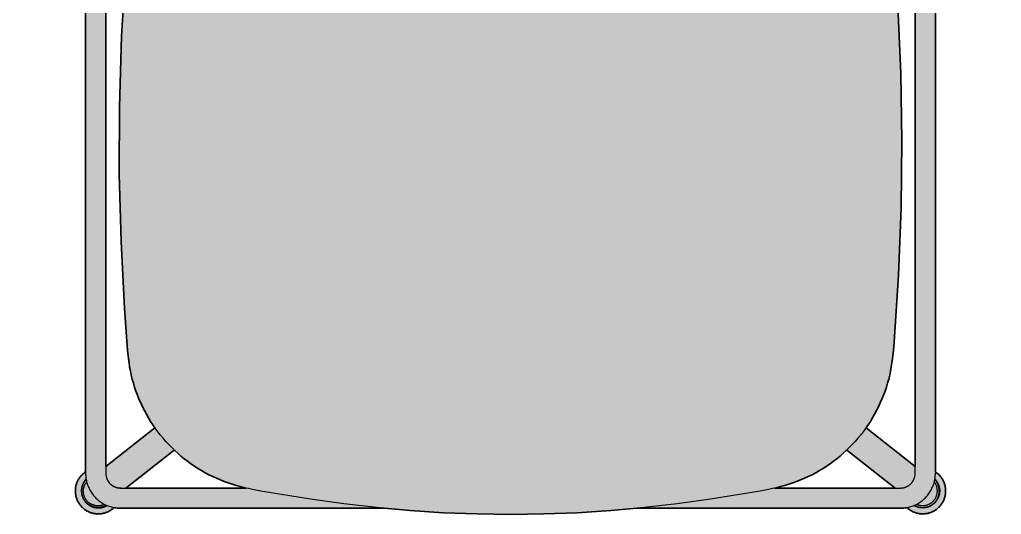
# Model space of a CAD drawing. Header units: millimetres. Extents: x 0 to 1859, y -919 to 982.
# Drawn here: x 140 to 674, y -919 to -650 of the extents above; entities that cross this region are included whole.
import ezdxf

# ---------------------------------------------------------------- set-up
doc = ezdxf.new("R2010")
doc.units = ezdxf.units.MM
doc.layers.add('Blocks', color=7, linetype='Continuous')
doc.layers.add('Blocks$Fill', color=7, linetype='Continuous', true_color=0xffffff)
doc.layers.add('Blocks$Inner', color=7, linetype='Continuous', lineweight=25, true_color=0x007f00)
doc.layers.add('Blocks$Outline', color=7, linetype='Continuous', lineweight=35, true_color=0xff3f3f)

# ---------------------------------------------------------------- blocks, each defined once
blk = doc.blocks.new('Soft Edge 90 Barstool Low Top')
at = {"layer": 'Blocks$Fill'}
h = blk.add_hatch(color=256, dxfattribs=at)
h.paths.add_polyline_path([(-60.84, -596.5), (-61.54, -597), (-61.87, -597.26), (-62.19, -597.54), (-62.51, -597.82), (-62.82, -598.12), (-63.11, -598.43), (-63.4, -598.74), (-63.67, -599.07), (-63.93, -599.41), (-64.18, -599.75), (-64.42, -600.11), (-64.65, -600.47), (-64.86, -600.83), (-65.06, -601.21), (-65.25, -601.59), (-65.43, -601.98), (-65.59, -602.38), (-65.74, -602.78), (-65.87, -603.18), (-66, -603.59), (-66.1, -604), (-66.2, -604.42), (-66.27, -604.84), (-66.34, -605.26), (-66.39, -605.68), (-66.42, -606.11), (-66.44, -606.53), (-66.45, -606.96), (-66.44, -607.39), (-66.42, -607.81), (-66.38, -608.24), (-66.33, -608.66), (-66.26, -609.08), (-66.18, -609.5), (-66.09, -609.92), (-65.98, -610.33), (-65.86, -610.74), (-65.72, -611.14), (-65.57, -611.54), (-65.41, -611.93), (-65.23, -612.32), (-65.04, -612.7), (-64.83, -613.08), (-64.61, -613.46), (-64.38, -613.83), (-64.13, -614.19), (-63.87, -614.54), (-63.6, -614.88), (-63.32, -615.21), (-63.02, -615.53), (-62.72, -615.84), (-62.4, -616.14), (-62.07, -616.43), (-61.74, -616.71), (-61.39, -616.97), (-61.04, -617.23), (-60.68, -617.47), (-60.3, -617.7), (-59.93, -617.91), (-59.54, -618.11), (-59.15, -618.3), (-58.75, -618.47), (-58.34, -618.64), (-57.93, -618.78), (-57.51, -618.91), (-57.1, -619.03), (-56.67, -619.13), (-56.24, -619.22), (-55.82, -619.29), (-55.38, -619.35), (-54.95, -619.39), (-54.51, -619.42), (-54.08, -619.43), (-53.64, -619.43), (-53.21, -619.41), (-52.77, -619.38), (-52.34, -619.33), (-51.91, -619.26), (-51.48, -619.18), (-51.06, -619.09), (-50.63, -618.98), (-50.22, -618.86), (-49.8, -618.72), (-49.39, -618.57), (-48.99, -618.4), (-48.59, -618.23), (-48.2, -618.03), (-47.82, -617.82), (-47.44, -617.6), (-47.08, -617.37), (-46.72, -617.12), (-46.37, -616.87), (-46.02, -616.6), (-45.69, -616.31), (-45.37, -616.02), (-44.36, -616.19), (-43.71, -616.27), (-43.06, -616.32), (-42.41, -616.35), (-41.76, -616.37), (-41.76, -616.36), (101.7, -616.36), (134.08, -618.77), (152.27, -619.47), (170.47, -619.7), (188.67, -619.47), (206.85, -618.77), (225.03, -617.62), (239.24, -616.36), (382.7, -616.36), (382.7, -616.37), (384, -616.32), (384.65, -616.27), (385.29, -616.19), (385.94, -616.09), (386.3, -616.02), (386.96, -616.6), (387.3, -616.87), (387.65, -617.12), (388.01, -617.37), (388.38, -617.6), (388.76, -617.82), (389.14, -618.03), (389.53, -618.23), (389.93, -618.4), (390.33, -618.57), (390.74, -618.72), (391.15, -618.86), (391.57, -618.98), (391.99, -619.09), (392.42, -619.18), (392.85, -619.26), (393.28, -619.33), (393.71, -619.38), (394.15, -619.41), (394.58, -619.43), (395.02, -619.43), (395.45, -619.42), (395.89, -619.39), (396.32, -619.35), (396.75, -619.29), (397.18, -619.22), (397.61, -619.13), (398.03, -619.03), (398.45, -618.91), (398.87, -618.78), (399.28, -618.64), (399.68, -618.47), (400.08, -618.3), (400.48, -618.11), (400.86, -617.91), (401.24, -617.7), (401.61, -617.47), (401.98, -617.23), (402.33, -616.97), (402.68, -616.71), (403.01, -616.43), (403.34, -616.14), (403.65, -615.84), (403.96, -615.53), (404.25, -615.21), (404.54, -614.88), (404.81, -614.54), (405.07, -614.19), (405.31, -613.83), (405.55, -613.46), (405.77, -613.08), (405.98, -612.7), (406.17, -612.32), (406.34, -611.93), (406.51, -611.54), (406.66, -611.14), (406.8, -610.74), (406.92, -610.33), (407.03, -609.92), (407.12, -609.5), (407.2, -609.08), (407.27, -608.66), (407.32, -608.24), (407.36, -607.81), (407.38, -607.39), (407.39, -606.96), (407.38, -606.53), (407.36, -606.11), (407.33, -605.68), (407.28, -605.26), (407.21, -604.84), (407.13, -604.42), (407.04, -604), (406.93, -603.59), (406.81, -603.18), (406.68, -602.78), (406.53, -602.38), (406.37, -601.98), (406.19, -601.59), (406, -601.21), (405.8, -600.84), (405.59, -600.47), (405.36, -600.11), (405.12, -599.75), (404.87, -599.41), (404.61, -599.07), (404.33, -598.74), (404.05, -598.43), (403.75, -598.12), (403.45, -597.82), (403.13, -597.54), (402.81, -597.26), (402.47, -597), (402.13, -596.74), (401.78, -596.5), (401.78, -203.22), (404.87, -203.03), (406.38, -202.87), (407.11, -202.78), (407.81, -202.67), (408.5, -202.55), (409.17, -202.43), (409.82, -202.29), (410.45, -202.14), (411.06, -201.97), (411.65, -201.8), (412.22, -201.62), (412.77, -201.42), (413.3, -201.21), (413.55, -201.1), (413.8, -200.99), (414.05, -200.87), (414.29, -200.75), (414.52, -200.63), (414.75, -200.5), (414.98, -200.37), (415.2, -200.24), (415.41, -200.1), (415.62, -199.96), (415.83, -199.82), (416.02, -199.67), (416.22, -199.52), (416.41, -199.36), (416.59, -199.2), (416.77, -199.03), (416.94, -198.86), (417.11, -198.69), (417.27, -198.5), (417.43, -198.32), (417.58, -198.12), (417.72, -197.92), (417.82, -197.79), (417.87, -197.7), (417.97, -197.55), (418.07, -197.39), (418.16, -197.23), (418.25, -197.06), (418.31, -196.94), (418.37, -196.82), (418.42, -196.7), (418.48, -196.57), (418.53, -196.45), (418.58, -196.32), (418.63, -196.18), (418.68, -196.05), (418.72, -195.91), (418.76, -195.76), (418.8, -195.61), (418.84, -195.46), (418.88, -195.3), (418.91, -195.14), (418.94, -194.98), (418.96, -194.82), (418.98, -194.66), (419, -194.5), (419.01, -194.35), (419.02, -194.2), (419.03, -193.93), (419.03, -193.69), (419.03, -193.49), (418.97, -191.64), (418.9, -190.23), (418.72, -188.06), (418.63, -187.1), (418.24, -183.99), (417.74, -180.9), (417.13, -177.83), (416.42, -174.78), (415.6, -171.76), (414.74, -168.96), (414.5, -167.86), (414.48, -167.79), (413.7, -164.72), (412.82, -161.68), (412.85, -161.82), (412.72, -161.41), (412.63, -161.18), (412.58, -160.97), (412.18, -159.96), (411.75, -158.95), (411.29, -157.96), (410.8, -156.99), (410.28, -156.03), (409.73, -155.09), (408.95, -153.8), (408.12, -152.54), (407.25, -151.31), (406.34, -150.11), (405.78, -149.41), (405.19, -148.7), (404.56, -147.98), (403.9, -147.25), (403.2, -146.51), (402.46, -145.76), (401.84, -145.14), (402.07, -142.33), (402.25, -140.94), (402.48, -139.55), (402.75, -138.17), (403.07, -136.79), (403.43, -135.43), (403.83, -134.08), (425.73, -105.48), (426.59, -105.42), (427.02, -105.36), (427.44, -105.29), (427.87, -105.21), (428.29, -105.11), (428.7, -105), (429.11, -104.87), (429.52, -104.73), (429.92, -104.57), (430.32, -104.4), (430.71, -104.22), (431.1, -104.02), (431.47, -103.81), (431.84, -103.59), (432.2, -103.36), (432.56, -103.11), (432.9, -102.85), (433.24, -102.58), (433.56, -102.3), (433.88, -102), (434.19, -101.7), (434.48, -101.38), (434.77, -101.06), (435.04, -100.72), (435.3, -100.38), (435.55, -100.03), (435.79, -99.67), (436.01, -99.3), (436.22, -98.92), (436.42, -98.54), (436.6, -98.15), (436.77, -97.75), (436.93, -97.35), (437.08, -96.94), (437.2, -96.53), (437.32, -96.12), (437.42, -95.7), (437.51, -95.27), (437.58, -94.85), (437.63, -94.42), (437.68, -93.99), (437.7, -93.56), (437.72, -93.13), (437.71, -92.7), (437.69, -92.27), (437.66, -91.84), (437.61, -91.41), (437.55, -90.98), (437.48, -90.55), (437.38, -90.13), (437.28, -89.71), (437.16, -89.3), (437.02, -88.89), (436.88, -88.49), (436.71, -88.09), (436.54, -87.69), (436.35, -87.3), (436.14, -86.92), (435.93, -86.55), (435.7, -86.18), (435.46, -85.83), (435.2, -85.48), (434.94, -85.14), (434.66, -84.81), (434.37, -84.48), (434.07, -84.17), (433.76, -83.87), (433.45, -83.58), (433.12, -83.31), (432.78, -83.04), (432.43, -82.78), (432.07, -82.54), (431.71, -82.31), (431.33, -82.09), (430.95, -81.89), (430.57, -81.7), (430.18, -81.52), (429.78, -81.35), (429.38, -81.2), (428.97, -81.07), (428.56, -80.95), (428.14, -80.84), (427.72, -80.75), (427.3, -80.67), (426.87, -80.6), (426.44, -80.55), (426.02, -80.52), (425.59, -80.5), (425.16, -80.49), (424.73, -80.5), (424.3, -80.53), (423.87, -80.57), (423.44, -80.62), (423.02, -80.69), (422.6, -80.77), (422.18, -80.87), (421.76, -80.98), (421.35, -81.11), (420.94, -81.25), (420.54, -81.4), (420.15, -81.57), (419.76, -81.75), (419.37, -81.94), (419, -82.15), (418.63, -82.37), (418.27, -82.6), (417.91, -82.85), (417.57, -83.11), (417.23, -83.37), (416.91, -83.65), (416.59, -83.95), (416.28, -84.25), (415.99, -84.56), (415.7, -84.88), (415.43, -85.21), (415.17, -85.56), (414.92, -85.91), (414.68, -86.26), (414.46, -86.63), (414.24, -87), (414.04, -87.38), (413.86, -87.77), (413.69, -88.17), (413.53, -88.57), (413.38, -88.97), (413.25, -89.38), (413.13, -89.79), (413.03, -90.21), (412.94, -90.63), (412.87, -91.05), (412.81, -91.48), (412.76, -91.91), (412.73, -92.34), (412.72, -92.77), (412.72, -93.2), (412.73, -93.63), (412.76, -94.06), (412.81, -94.48), (412.86, -94.91), (412.94, -95.33), (413.02, -95.75), (384.75, -132.68), (381.27, -130.78), (378.56, -129.41), (375.78, -128.09), (372.92, -126.81), (369.99, -125.58), (366.99, -124.4), (363.93, -123.26), (360.82, -122.18), (357.66, -121.15), (354.45, -120.17), (341.38, -116.61), (334.75, -114.98), (322.11, -112.37), (308.04, -109.87), (284.48, -106.3), (265.57, -103.96), (246.61, -102.05), (227.61, -100.58), (208.58, -99.52), (180, -98.73), (151.42, -98.88), (122.85, -100), (94.34, -102.05), (75.38, -103.95), (56.46, -106.3), (37.61, -109.1), (18.84, -112.37), (6.19, -114.98), (2.86, -115.77), (-10.27, -119.24), (-16.72, -121.15), (-19.89, -122.18), (-23, -123.26), (-26.05, -124.4), (-29.05, -125.58), (-31.98, -126.81), (-34.84, -128.09), (-37.62, -129.41), (-40.33, -130.78), (-42.95, -132.19), (-43.81, -132.68), (-72.09, -95.75), (-71.93, -94.91), (-71.87, -94.48), (-71.82, -94.06), (-71.79, -93.63), (-71.78, -93.2), (-71.78, -92.77), (-71.8, -92.34), (-71.83, -91.91), (-71.87, -91.48), (-71.93, -91.05), (-72, -90.63), (-72.09, -90.21), (-72.19, -89.79), (-72.31, -89.38), (-72.44, -88.97), (-72.59, -88.57), (-72.75, -88.17), (-72.92, -87.77), (-73.11, -87.38), (-73.31, -87), (-73.52, -86.63), (-73.74, -86.26), (-73.98, -85.91), (-74.23, -85.56), (-74.49, -85.21), (-74.77, -84.88), (-75.05, -84.56), (-75.35, -84.25), (-75.65, -83.95), (-75.97, -83.65), (-76.3, -83.37), (-76.63, -83.11), (-76.98, -82.85), (-77.33, -82.6), (-77.69, -82.37), (-78.06, -82.15), (-78.44, -81.94), (-78.82, -81.75), (-79.21, -81.57), (-79.61, -81.4), (-80.01, -81.25), (-80.41, -81.11), (-80.82, -80.98), (-81.24, -80.87), (-81.66, -80.77), (-82.08, -80.69), (-82.5, -80.62), (-82.93, -80.57), (-83.36, -80.53), (-83.79, -80.5), (-84.22, -80.49), (-84.65, -80.5), (-85.08, -80.52), (-85.51, -80.55), (-85.93, -80.6), (-86.36, -80.67), (-86.78, -80.75), (-87.2, -80.84), (-87.62, -80.95), (-88.03, -81.07), (-88.44, -81.2), (-88.84, -81.35), (-89.24, -81.52), (-89.63, -81.7), (-90.02, -81.89), (-90.4, -82.09), (-90.77, -82.31), (-91.13, -82.54), (-91.49, -82.78), (-91.84, -83.04), (-92.18, -83.31), (-92.51, -83.58), (-92.83, -83.87), (-93.14, -84.17), (-93.44, -84.48), (-93.72, -84.81), (-94, -85.14), (-94.27, -85.48), (-94.52, -85.83), (-94.76, -86.18), (-94.99, -86.55), (-95.21, -86.92), (-95.41, -87.3), (-95.6, -87.69), (-95.78, -88.09), (-95.94, -88.49), (-96.09, -88.89), (-96.22, -89.3), (-96.34, -89.71), (-96.45, -90.13), (-96.54, -90.55), (-96.62, -90.98), (-96.68, -91.41), (-96.72, -91.84), (-96.76, -92.27), (-96.77, -92.7), (-96.78, -93.13), (-96.77, -93.56), (-96.74, -93.99), (-96.7, -94.42), (-96.64, -94.85), (-96.57, -95.27), (-96.48, -95.7), (-96.38, -96.12), (-96.27, -96.53), (-96.14, -96.94), (-95.99, -97.35), (-95.84, -97.75), (-95.67, -98.15), (-95.48, -98.54), (-95.28, -98.92), (-95.07, -99.3), (-94.85, -99.67), (-94.61, -100.03), (-94.36, -100.38), (-94.1, -100.72), (-93.83, -101.06), (-93.54, -101.38), (-93.25, -101.7), (-92.94, -102), (-92.63, -102.3), (-92.3, -102.58), (-91.97, -102.85), (-91.62, -103.11), (-91.27, -103.36), (-90.91, -103.59), (-90.54, -103.81), (-90.16, -104.02), (-89.77, -104.22), (-89.38, -104.4), (-88.99, -104.57), (-88.58, -104.73), (-88.18, -104.87), (-87.76, -105), (-87.35, -105.11), (-86.93, -105.21), (-86.5, -105.29), (-86.08, -105.36), (-85.65, -105.42), (-85.22, -105.46), (-84.79, -105.48), (-62.89, -134.08), (-62.13, -136.79), (-61.82, -138.17), (-61.54, -139.55), (-61.32, -140.94), (-61.13, -142.33), (-60.99, -143.74), (-60.9, -145.14), (-62.26, -146.51), (-62.96, -147.25), (-63.62, -147.98), (-64.25, -148.7), (-64.85, -149.41), (-65.41, -150.11), (-66.32, -151.31), (-67.18, -152.54), (-68.01, -153.8), (-68.79, -155.09), (-69.34, -156.03), (-69.86, -156.99), (-70.35, -157.96), (-70.81, -158.95), (-71.24, -159.96), (-71.64, -160.97), (-71.69, -161.18), (-71.78, -161.41), (-71.91, -161.82), (-71.88, -161.68), (-72.76, -164.72), (-73.54, -167.79), (-73.56, -167.86), (-73.56, -167.88), (-73.88, -169.36), (-75.39, -174.62), (-76.08, -177.56), (-76.68, -180.52), (-77.17, -183.49), (-77.58, -186.49), (-77.71, -187.63), (-78.03, -191.6), (-78.09, -192.98), (-78.11, -193.68), (-78.11, -193.92), (-78.1, -194.19), (-78.09, -194.34), (-78.08, -194.49), (-78.07, -194.65), (-78.05, -194.81), (-78.02, -194.97), (-78, -195.13), (-77.96, -195.3), (-77.93, -195.46), (-77.89, -195.61), (-77.85, -195.77), (-77.81, -195.91), (-77.76, -196.06), (-77.72, -196.19), (-77.67, -196.33), (-77.62, -196.46), (-77.56, -196.59), (-77.51, -196.72), (-77.45, -196.84), (-77.39, -196.96), (-77.34, -197.08), (-77.25, -197.25), (-77.15, -197.42), (-77.06, -197.58), (-76.96, -197.74), (-76.9, -197.82), (-76.8, -197.96), (-76.66, -198.16), (-76.5, -198.36), (-76.35, -198.55), (-76.18, -198.73), (-76.01, -198.91), (-75.84, -199.08), (-75.66, -199.25), (-75.47, -199.41), (-75.28, -199.56), (-75.08, -199.72), (-74.88, -199.86), (-74.68, -200.01), (-74.47, -200.15), (-74.25, -200.28), (-74.03, -200.41), (-73.8, -200.54), (-73.57, -200.66), (-73.33, -200.78), (-73.09, -200.9), (-72.85, -201.01), (-72.59, -201.12), (-72.34, -201.23), (-71.81, -201.43), (-71.26, -201.63), (-70.69, -201.8), (-70.1, -201.97), (-69.48, -202.13), (-68.85, -202.27), (-68.2, -202.41), (-67.54, -202.53), (-66.85, -202.64), (-65.41, -202.83), (-63.9, -202.99), (-62.32, -203.1), (-60.84, -203.17)], flags=0)
h.paths.add_polyline_path([(-20.1, -199.82), (-22.27, -204.01), (-23.23, -206.12), (-24.12, -208.25), (-24.95, -210.42), (-25.7, -212.61), (-26.38, -214.82), (-26.99, -217.06), (-27.57, -219.53), (-28.08, -222.03), (-28.52, -224.54), (-28.92, -227.06), (-35.11, -277.64), (-38.83, -318.3), (-41.31, -359.07), (-42.48, -397.79), (-42.53, -434.39), (-41.58, -470.99), (-39.67, -507.51), (-37.98, -530.26), (-37.51, -534.8), (-37.21, -537.07), (-36.87, -539.32), (-36.47, -541.57), (-36.01, -543.8), (-35.48, -546.03), (-34.87, -548.23), (-34.2, -550.42), (-33.46, -552.59), (-32.66, -554.73), (-31.8, -556.85), (-30.88, -558.94), (-29.9, -561.01), (-28.86, -563.05), (-27.78, -565.07), (-26.63, -567.05), (-25.44, -569.01), (-24.19, -570.92), (-23.09, -572.51), (-49.84, -593.53), (-49.84, -202.98), (-43.42, -202.51), (-34.03, -201.57)], flags=0)
h.paths.add_polyline_path([(-12.61, -584.63), (-10.66, -586.42), (-8.93, -587.93), (-7.16, -589.38), (-5.35, -590.78), (-3.49, -592.13), (-1.61, -593.43), (0.32, -594.68), (2.28, -595.87), (4.27, -597.01), (6.29, -598.08), (8.35, -599.1), (10.43, -600.05), (12.54, -600.95), (14.67, -601.78), (16.82, -602.56), (18.99, -603.29), (21.18, -603.96), (23.38, -604.58), (25.6, -605.15), (26.52, -605.37), (-39.01, -605.37)], flags=0)
h.paths.add_polyline_path([(364.03, -572.51), (366.38, -569.01), (367.57, -567.05), (368.71, -565.07), (369.8, -563.05), (370.84, -561.01), (371.81, -558.94), (372.73, -556.85), (373.6, -554.73), (374.4, -552.59), (375.14, -550.42), (375.81, -548.23), (376.41, -546.03), (376.95, -543.8), (377.41, -541.57), (377.81, -539.32), (378.15, -537.07), (378.44, -534.8), (378.92, -530.26), (379.31, -525.72), (381.68, -489.26), (383.11, -452.69), (383.57, -416.09), (383.01, -379.49), (381.4, -342.55), (378.75, -305.71), (375.1, -268.95), (369.86, -227.79), (369.15, -223.24), (368.73, -220.97), (368.27, -218.72), (367.75, -216.48), (367.15, -214.26), (366.58, -212.37), (365.94, -210.51), (365.26, -208.67), (364.52, -206.84), (363.72, -205.04), (362.87, -203.27), (361.98, -201.52), (361.01, -199.75), (385.97, -202.61), (390.78, -202.97), (390.78, -593.53)], flags=0)
h.paths.add_polyline_path([(379.95, -605.37), (314.42, -605.37), (317.56, -604.58), (319.76, -603.96), (321.95, -603.29), (324.12, -602.56), (326.27, -601.78), (328.4, -600.95), (330.51, -600.05), (332.59, -599.1), (334.64, -598.08), (336.67, -597.01), (338.66, -595.87), (340.62, -594.68), (342.54, -593.43), (344.43, -592.13), (346.28, -590.78), (348.1, -589.38), (349.87, -587.93), (351.6, -586.42), (353.29, -584.88), (353.55, -584.63)], flags=0)
at = {"layer": 'Blocks$Inner'}
for p, q in [((-49.84, -202.98), (-49.84, -597.28)), ((390.78, -597.28), (390.78, -202.97)), ((401.78, -203.22), (401.78, -597.28)), ((-49.84, -593.53), (-23.09, -572.51)), ((364.03, -572.51), (390.78, -593.53)), ((-12.61, -584.63), (-39.01, -605.37)), ((379.95, -605.37), (353.55, -584.63)), ((-41.76, -605.37), (26.52, -605.37)), ((314.42, -605.37), (382.7, -605.37)), ((-45.69, -616.31), (-45.37, -616.02)), ((-41.76, -616.36), (101.7, -616.36)), ((239.24, -616.36), (382.7, -616.36)), ((386.63, -616.31), (386.3, -616.02))]:
    blk.add_line(p, q, dxfattribs=at)
for points in [[(381.4, -342.55), (383.01, -379.49), (383.57, -416.09), (383.11, -452.69), (381.68, -489.26), (379.31, -525.72), (378.92, -530.26), (378.44, -534.8), (378.15, -537.07), (377.81, -539.32), (377.41, -541.57), (376.95, -543.8), (376.41, -546.03), (375.81, -548.23), (375.14, -550.42), (374.4, -552.59), (373.6, -554.73), (372.73, -556.85), (371.81, -558.94), (370.84, -561.01), (369.8, -563.05), (368.71, -565.07), (367.57, -567.05), (366.38, -569.01), (365.13, -570.92), (363.82, -572.81), (362.47, -574.65), (361.06, -576.46), (359.6, -578.23), (358.1, -579.96), (356.54, -581.64), (354.94, -583.28), (353.29, -584.88), (351.6, -586.42), (349.87, -587.93), (348.1, -589.38), (346.28, -590.78), (344.43, -592.13), (342.54, -593.43), (340.62, -594.68), (338.66, -595.87), (336.67, -597.01), (334.64, -598.08), (332.59, -599.1), (330.51, -600.05), (328.4, -600.95), (326.27, -601.78), (324.12, -602.56), (321.95, -603.29), (319.76, -603.96), (317.56, -604.58), (315.34, -605.15), (313.12, -605.67), (310.88, -606.15), (306.4, -607.02), (279.36, -611.47), (261.29, -613.96), (243.18, -616.02), (225.03, -617.62), (206.85, -618.77), (188.67, -619.47), (170.47, -619.7), (152.27, -619.47), (134.08, -618.77), (115.91, -617.62), (97.76, -616.02), (79.65, -613.96), (61.57, -611.47), (34.54, -607.02), (30.06, -606.15), (27.82, -605.67), (25.6, -605.15), (23.38, -604.58), (21.18, -603.96), (18.99, -603.29), (16.82, -602.56), (14.67, -601.78), (12.54, -600.95), (10.43, -600.05), (8.35, -599.1), (6.29, -598.08), (4.27, -597.01), (2.28, -595.87), (0.32, -594.68), (-1.61, -593.43), (-3.49, -592.13), (-5.35, -590.78), (-7.16, -589.38), (-8.93, -587.93), (-10.66, -586.42), (-12.35, -584.88), (-14, -583.28), (-15.6, -581.64), (-17.16, -579.96), (-18.67, -578.23), (-20.12, -576.46), (-21.53, -574.65), (-22.89, -572.81), (-24.19, -570.92), (-25.44, -569.01), (-26.63, -567.05), (-27.78, -565.07), (-28.86, -563.05), (-29.9, -561.01), (-30.88, -558.94), (-31.8, -556.85), (-32.66, -554.73), (-33.46, -552.59), (-34.2, -550.42), (-34.87, -548.23), (-35.48, -546.03), (-36.01, -543.8), (-36.47, -541.57), (-36.87, -539.32), (-37.21, -537.07), (-37.51, -534.8), (-37.98, -530.26), (-39.67, -507.51), (-41.58, -470.99), (-42.53, -434.39), (-42.48, -397.79), (-41.31, -359.07), (-38.83, -318.3)], [(-60.84, -203.17), (-60.84, -597.28), (-60.83, -597.94), (-60.8, -598.59), (-60.74, -599.24), (-60.66, -599.88), (-60.56, -600.53), (-60.44, -601.17), (-60.3, -601.8), (-60.13, -602.43), (-59.95, -603.06), (-59.74, -603.67), (-59.51, -604.28), (-59.26, -604.89), (-58.99, -605.48), (-58.7, -606.06), (-58.39, -606.64), (-58.06, -607.2), (-57.71, -607.75), (-57.35, -608.29), (-56.96, -608.81), (-56.56, -609.33), (-56.14, -609.82), (-55.7, -610.31), (-55.25, -610.78), (-54.78, -611.23), (-54.3, -611.67), (-53.8, -612.09), (-53.29, -612.49), (-52.76, -612.87), (-52.22, -613.24), (-51.67, -613.59), (-51.11, -613.92), (-50.54, -614.23), (-49.95, -614.52), (-49.36, -614.79), (-48.76, -615.03), (-48.15, -615.26), (-47.53, -615.47), (-46.91, -615.66), (-46.28, -615.82), (-45.64, -615.97), (-45, -616.09), (-44.36, -616.19), (-43.71, -616.27), (-43.06, -616.32), (-42.41, -616.35), (-41.76, -616.37)], [(-60.84, -596.5), (-61.19, -596.74), (-61.54, -597), (-61.87, -597.26), (-62.19, -597.54), (-62.51, -597.82), (-62.82, -598.12), (-63.11, -598.43), (-63.4, -598.74), (-63.67, -599.07), (-63.93, -599.41), (-64.18, -599.75), (-64.42, -600.11), (-64.65, -600.47), (-64.86, -600.83), (-65.06, -601.21), (-65.25, -601.59), (-65.43, -601.98), (-65.59, -602.38), (-65.74, -602.78), (-65.87, -603.18), (-66, -603.59), (-66.1, -604), (-66.2, -604.42), (-66.27, -604.84), (-66.34, -605.26), (-66.39, -605.68), (-66.42, -606.11), (-66.44, -606.53), (-66.45, -606.96), (-66.44, -607.39), (-66.42, -607.81), (-66.38, -608.24), (-66.33, -608.66), (-66.26, -609.08), (-66.18, -609.5), (-66.09, -609.92), (-65.98, -610.33), (-65.86, -610.74), (-65.72, -611.14), (-65.57, -611.54), (-65.41, -611.93), (-65.23, -612.32), (-65.04, -612.7), (-64.83, -613.08), (-64.61, -613.46), (-64.38, -613.83), (-64.13, -614.19), (-63.87, -614.54), (-63.6, -614.88), (-63.32, -615.21), (-63.02, -615.53), (-62.72, -615.84), (-62.4, -616.14), (-62.07, -616.43), (-61.74, -616.71), (-61.39, -616.97), (-61.04, -617.23), (-60.68, -617.47), (-60.3, -617.7), (-59.93, -617.91), (-59.54, -618.11), (-59.15, -618.3), (-58.75, -618.47), (-58.34, -618.64), (-57.93, -618.78), (-57.51, -618.91), (-57.1, -619.03), (-56.67, -619.13), (-56.24, -619.22), (-55.82, -619.29), (-55.38, -619.35), (-54.95, -619.39), (-54.51, -619.42), (-54.08, -619.43), (-53.64, -619.43), (-53.21, -619.41), (-52.77, -619.38), (-52.34, -619.33), (-51.91, -619.26), (-51.48, -619.18), (-51.06, -619.09), (-50.63, -618.98), (-50.22, -618.86), (-49.8, -618.72), (-49.39, -618.57), (-48.99, -618.4), (-48.59, -618.23), (-48.2, -618.03), (-47.82, -617.82), (-47.44, -617.6), (-47.08, -617.37), (-46.72, -617.12), (-46.37, -616.87), (-46.02, -616.6), (-45.69, -616.31)], [(-49.84, -597.28), (-49.84, -597.56), (-49.82, -597.84), (-49.8, -598.11), (-49.76, -598.39), (-49.72, -598.66), (-49.67, -598.94), (-49.61, -599.21), (-49.54, -599.48), (-49.46, -599.74), (-49.37, -600.01), (-49.27, -600.26), (-49.16, -600.52), (-49.05, -600.77), (-48.92, -601.02), (-48.79, -601.27), (-48.65, -601.5), (-48.5, -601.74), (-48.34, -601.97), (-48.18, -602.19), (-48.01, -602.41), (-47.83, -602.62), (-47.64, -602.83), (-47.45, -603.02), (-47.25, -603.21), (-47.04, -603.4), (-46.83, -603.57), (-46.62, -603.74), (-46.4, -603.9), (-46.17, -604.06), (-45.94, -604.2), (-45.7, -604.34), (-45.46, -604.47), (-45.21, -604.59), (-44.96, -604.7), (-44.71, -604.81), (-44.45, -604.9), (-44.19, -604.99), (-43.93, -605.07), (-43.66, -605.14), (-43.39, -605.2), (-43.12, -605.25), (-42.85, -605.29), (-42.58, -605.32), (-42.31, -605.35), (-42.03, -605.36), (-41.76, -605.37), (-41.76, -605.37)], [(382.7, -605.37), (382.7, -605.37), (382.97, -605.36), (383.25, -605.35), (383.52, -605.32), (383.79, -605.29), (384.06, -605.25), (384.33, -605.2), (384.6, -605.14), (384.86, -605.07), (385.13, -604.99), (385.39, -604.9), (385.65, -604.81), (385.9, -604.7), (386.15, -604.59), (386.39, -604.47), (386.64, -604.34), (386.87, -604.2), (387.11, -604.06), (387.33, -603.9), (387.56, -603.74), (387.77, -603.57), (387.98, -603.4), (388.19, -603.21), (388.38, -603.02), (388.58, -602.83), (388.77, -602.62), (388.94, -602.41), (389.12, -602.19), (389.28, -601.97), (389.44, -601.74), (389.59, -601.5), (389.73, -601.27), (389.86, -601.02), (389.99, -600.77), (390.1, -600.52), (390.21, -600.26), (390.31, -600.01), (390.39, -599.74), (390.47, -599.48), (390.55, -599.21), (390.61, -598.94), (390.66, -598.66), (390.7, -598.39), (390.73, -598.11), (390.76, -597.84), (390.77, -597.56), (390.78, -597.28)], [(382.7, -616.37), (383.35, -616.35), (384, -616.32), (384.65, -616.27), (385.29, -616.19), (385.94, -616.09), (386.58, -615.97), (387.21, -615.82), (387.84, -615.66), (388.47, -615.47), (389.09, -615.26), (389.7, -615.03), (390.3, -614.79), (390.89, -614.52), (391.48, -614.23), (392.05, -613.92), (392.61, -613.59), (393.16, -613.24), (393.7, -612.87), (394.23, -612.49), (394.74, -612.09), (395.24, -611.67), (395.72, -611.23), (396.19, -610.78), (396.64, -610.31), (397.08, -609.82), (397.5, -609.33), (397.9, -608.81), (398.29, -608.29), (398.65, -607.75), (399, -607.2), (399.33, -606.64), (399.64, -606.06), (399.93, -605.48), (400.2, -604.89), (400.45, -604.28), (400.68, -603.67), (400.88, -603.06), (401.07, -602.43), (401.24, -601.8), (401.38, -601.17), (401.5, -600.53), (401.6, -599.88), (401.68, -599.24), (401.73, -598.59), (401.77, -597.94), (401.78, -597.28), (401.67, -597.28)], [(401.78, -596.5), (402.13, -596.74), (402.47, -597), (402.81, -597.26), (403.13, -597.54), (403.45, -597.82), (403.75, -598.12), (404.05, -598.43), (404.33, -598.74), (404.61, -599.07), (404.87, -599.41), (405.12, -599.75), (405.36, -600.11), (405.59, -600.47), (405.8, -600.84), (406, -601.21), (406.19, -601.59), (406.37, -601.98), (406.53, -602.38), (406.68, -602.78), (406.81, -603.18), (406.93, -603.59), (407.04, -604), (407.13, -604.42), (407.21, -604.84), (407.28, -605.26), (407.33, -605.68), (407.36, -606.11), (407.38, -606.53), (407.39, -606.96), (407.38, -607.39), (407.36, -607.81), (407.32, -608.24), (407.27, -608.66), (407.2, -609.08), (407.12, -609.5), (407.03, -609.92), (406.92, -610.33), (406.8, -610.74), (406.66, -611.14), (406.51, -611.54), (406.34, -611.93), (406.17, -612.32), (405.98, -612.7), (405.77, -613.08), (405.55, -613.46), (405.31, -613.83), (405.07, -614.19), (404.81, -614.54), (404.54, -614.88), (404.25, -615.21), (403.96, -615.53), (403.65, -615.84), (403.34, -616.14), (403.01, -616.43), (402.68, -616.71), (402.33, -616.97), (401.98, -617.23), (401.61, -617.47), (401.24, -617.7), (400.86, -617.91), (400.48, -618.11), (400.08, -618.3), (399.68, -618.47), (399.28, -618.64), (398.87, -618.78), (398.45, -618.91), (398.03, -619.03), (397.61, -619.13), (397.18, -619.22), (396.75, -619.29), (396.32, -619.35), (395.89, -619.39), (395.45, -619.42), (395.02, -619.43), (394.58, -619.43), (394.15, -619.41), (393.71, -619.38), (393.28, -619.33), (392.85, -619.26), (392.42, -619.18), (391.99, -619.09), (391.57, -618.98), (391.15, -618.86), (390.74, -618.72), (390.33, -618.57), (389.93, -618.4), (389.53, -618.23), (389.14, -618.03), (388.76, -617.82), (388.38, -617.6), (388.01, -617.37), (387.65, -617.12), (387.3, -616.87), (386.96, -616.6), (386.63, -616.31)], [(-60.57, -600.45), (-60.8, -600.69), (-61.01, -600.93), (-61.21, -601.18), (-61.41, -601.44), (-61.6, -601.7), (-61.77, -601.97), (-61.94, -602.25), (-62.1, -602.53), (-62.25, -602.81), (-62.39, -603.1), (-62.52, -603.4), (-62.63, -603.7), (-62.74, -604.01), (-62.84, -604.31), (-62.92, -604.62), (-63, -604.94), (-63.06, -605.25), (-63.12, -605.57), (-63.16, -605.89), (-63.19, -606.21), (-63.21, -606.54), (-63.22, -606.86), (-63.21, -607.18), (-63.2, -607.5), (-63.17, -607.83), (-63.14, -608.15), (-63.09, -608.47), (-63.03, -608.78), (-62.96, -609.1), (-62.88, -609.41), (-62.79, -609.72), (-62.68, -610.03), (-62.57, -610.33), (-62.45, -610.63), (-62.31, -610.92), (-62.17, -611.21), (-62.02, -611.49), (-61.85, -611.77), (-61.68, -612.04), (-61.5, -612.31), (-61.31, -612.56), (-61.11, -612.82), (-60.9, -613.06), (-60.68, -613.3), (-60.45, -613.53), (-60.22, -613.75), (-59.98, -613.96), (-59.73, -614.17), (-59.48, -614.37), (-59.22, -614.55), (-58.95, -614.73), (-58.67, -614.9), (-58.39, -615.06), (-58.11, -615.21), (-57.82, -615.35), (-57.52, -615.48), (-57.23, -615.6), (-56.92, -615.71), (-56.62, -615.8), (-56.31, -615.89), (-55.99, -615.97), (-55.68, -616.03), (-55.36, -616.09), (-55.04, -616.13), (-54.72, -616.16), (-54.4, -616.18), (-54.08, -616.19), (-53.76, -616.19), (-53.43, -616.18), (-53.11, -616.16), (-52.79, -616.12), (-52.47, -616.08), (-52.16, -616.02), (-51.84, -615.95), (-51.53, -615.87), (-51.22, -615.78), (-50.92, -615.68), (-50.61, -615.57), (-50.32, -615.45), (-50.02, -615.32), (-49.73, -615.18), (-49.45, -615.03), (-49.17, -614.87)], [(-49.47, -614.74), (-49.74, -614.89), (-50.02, -615.03), (-50.3, -615.16), (-50.58, -615.28), (-50.87, -615.39), (-51.16, -615.49), (-51.46, -615.58), (-51.75, -615.66), (-52.05, -615.73), (-52.36, -615.79), (-52.66, -615.84), (-52.97, -615.88), (-53.27, -615.91), (-53.58, -615.92), (-53.89, -615.93), (-54.2, -615.93), (-54.51, -615.91), (-54.82, -615.89), (-55.12, -615.85), (-55.43, -615.81), (-55.73, -615.75), (-56.03, -615.69), (-56.33, -615.61), (-56.63, -615.52), (-56.92, -615.43), (-57.21, -615.32), (-57.5, -615.2), (-57.78, -615.08), (-58.06, -614.94), (-58.33, -614.8), (-58.59, -614.64), (-58.86, -614.48), (-59.11, -614.3), (-59.36, -614.12), (-59.61, -613.93), (-59.84, -613.74), (-60.07, -613.53), (-60.29, -613.32), (-60.51, -613.09), (-60.72, -612.87), (-60.92, -612.63), (-61.11, -612.39), (-61.29, -612.14), (-61.47, -611.88), (-61.63, -611.62), (-61.79, -611.36), (-61.93, -611.09), (-62.07, -610.81), (-62.2, -610.53), (-62.32, -610.25), (-62.43, -609.96), (-62.53, -609.67), (-62.61, -609.37), (-62.69, -609.07), (-62.76, -608.77), (-62.82, -608.47), (-62.87, -608.16), (-62.9, -607.86), (-62.93, -607.55), (-62.95, -607.24), (-62.95, -606.94), (-62.95, -606.63), (-62.93, -606.32), (-62.9, -606.01), (-62.87, -605.71), (-62.82, -605.4), (-62.76, -605.1), (-62.69, -604.8), (-62.62, -604.5), (-62.53, -604.2), (-62.43, -603.91), (-62.32, -603.62), (-62.2, -603.34), (-62.08, -603.06), (-61.94, -602.78), (-61.79, -602.51), (-61.64, -602.25), (-61.47, -601.99), (-61.3, -601.73), (-61.11, -601.48), (-60.92, -601.24), (-60.72, -601.01), (-60.52, -600.78)], [(-50.55, -614.22), (-50.8, -614.34), (-51.06, -614.45), (-51.32, -614.55), (-51.58, -614.64), (-51.85, -614.73), (-52.11, -614.8), (-52.39, -614.87), (-52.66, -614.92), (-52.94, -614.96), (-53.21, -615), (-53.49, -615.03), (-53.77, -615.04), (-54.05, -615.05), (-54.33, -615.05), (-54.61, -615.03), (-54.89, -615.01), (-55.16, -614.98), (-55.44, -614.93), (-55.71, -614.88), (-55.99, -614.82), (-56.26, -614.75), (-56.52, -614.67), (-56.79, -614.58), (-57.05, -614.48), (-57.31, -614.38), (-57.56, -614.26), (-57.81, -614.13), (-58.05, -614), (-58.29, -613.86), (-58.53, -613.71), (-58.76, -613.55), (-58.98, -613.38), (-59.2, -613.21), (-59.41, -613.02), (-59.62, -612.84), (-59.82, -612.64), (-60.01, -612.44), (-60.19, -612.23), (-60.37, -612.01), (-60.54, -611.79), (-60.7, -611.56), (-60.86, -611.33), (-61, -611.09), (-61.14, -610.85), (-61.27, -610.6), (-61.39, -610.35), (-61.5, -610.09), (-61.6, -609.83), (-61.69, -609.57), (-61.77, -609.3), (-61.85, -609.03), (-61.91, -608.76), (-61.97, -608.48), (-62.01, -608.21), (-62.05, -607.93), (-62.08, -607.65), (-62.09, -607.38), (-62.1, -607.1), (-62.1, -606.82), (-62.08, -606.54), (-62.06, -606.26), (-62.03, -605.98), (-61.99, -605.71), (-61.93, -605.43), (-61.87, -605.16), (-61.8, -604.89), (-61.72, -604.62), (-61.63, -604.36), (-61.54, -604.1), (-61.43, -603.84), (-61.31, -603.58), (-61.19, -603.33), (-61.05, -603.09), (-60.91, -602.85), (-60.76, -602.61), (-60.6, -602.38), (-60.44, -602.16), (-60.26, -601.94)], [(-49, -600.96), (-49.06, -600.84), (-49.09, -600.76), (-49.1, -600.73), (-49.1, -600.72), (-49.11, -600.71), (-49.11, -600.7), (-49.11, -600.7), (-49.11, -600.7), (-49.11, -600.69), (-49.11, -600.69), (-49.11, -600.69), (-49.11, -600.69), (-49.11, -600.69), (-49.11, -600.69), (-49.11, -600.69), (-49.11, -600.69), (-49.11, -600.69), (-49.11, -600.69), (-49.11, -600.69), (-49.11, -600.69), (-49.11, -600.69), (-49.11, -600.69), (-49.11, -600.69), (-49.11, -600.69), (-49.11, -600.69), (-49.11, -600.69), (-49.11, -600.69), (-49.11, -600.69), (-49.11, -600.69), (-49.11, -600.69), (-49.11, -600.69), (-49.11, -600.69), (-49.11, -600.69), (-49.11, -600.69), (-49.11, -600.69), (-49.11, -600.69), (-49.11, -600.69), (-49.11, -600.69), (-49.11, -600.69), (-49.11, -600.69), (-49.11, -600.69), (-49.11, -600.69), (-49.11, -600.69), (-49.11, -600.69), (-49.11, -600.69), (-49.11, -600.69), (-49.11, -600.69), (-49.11, -600.69), (-49.11, -600.69), (-49.11, -600.69), (-49.11, -600.69), (-49.11, -600.69), (-49.11, -600.69), (-49.11, -600.69), (-49.11, -600.69), (-49.11, -600.69), (-49.11, -600.69), (-49.11, -600.69), (-49.11, -600.69), (-49.11, -600.69), (-49.11, -600.69), (-49.11, -600.69), (-49.11, -600.69), (-49.11, -600.69), (-49.11, -600.69), (-49.11, -600.69), (-49.11, -600.69), (-49.11, -600.69), (-49.11, -600.69), (-49.11, -600.69), (-49.11, -600.69), (-49.11, -600.69), (-49.11, -600.69), (-49.11, -600.69), (-49.11, -600.69), (-49.11, -600.69), (-49.11, -600.69), (-49.11, -600.69), (-49.11, -600.69), (-49.11, -600.69), (-49.11, -600.69), (-49.11, -600.69), (-49.11, -600.69), (-49.11, -600.69), (-49.11, -600.69), (-49.11, -600.69), (-49.11, -600.69), (-49.11, -600.69), (-49.11, -600.69), (-49.11, -600.69), (-49.11, -600.69), (-49.11, -600.69), (-49.11, -600.69), (-49.11, -600.69), (-49.11, -600.69), (-49.11, -600.69), (-49.11, -600.69), (-49.11, -600.69), (-49.11, -600.69), (-49.11, -600.69), (-49.11, -600.69), (-49.11, -600.69), (-49.11, -600.69), (-49.11, -600.69), (-49.11, -600.69), (-49.11, -600.69), (-49.11, -600.69), (-49.11, -600.69), (-49.11, -600.69), (-49.11, -600.69), (-49.11, -600.69), (-49.11, -600.69), (-49.11, -600.69), (-49.11, -600.69), (-49.11, -600.69), (-49.11, -600.69), (-49.11, -600.69), (-49.11, -600.69), (-49.11, -600.69), (-49.11, -600.69), (-49.11, -600.69), (-49.11, -600.69), (-49.1, -600.7), (-49.1, -600.7), (-49.09, -600.72), (-48.91, -601.06), (-48.82, -601.22), (-48.73, -601.38), (-48.64, -601.53), (-48.54, -601.68), (-48.45, -601.82), (-48.29, -602.04), (-48.13, -602.25), (-47.97, -602.46), (-47.79, -602.66)], [(-48.05, -602.36), (-47.97, -602.46), (-47.81, -602.64)], [(-41.76, -605.37), (-41.5, -605.37), (-41.48, -605.37), (-41.47, -605.37), (-41.46, -605.37), (-41.45, -605.37), (-41.45, -605.37), (-41.45, -605.37), (-41.44, -605.37), (-41.44, -605.37), (-41.44, -605.37), (-41.44, -605.37), (-41.44, -605.37), (-41.44, -605.37), (-41.44, -605.37), (-41.44, -605.37), (-41.44, -605.37), (-41.44, -605.37), (-41.44, -605.37), (-41.44, -605.37), (-41.44, -605.37), (-41.44, -605.37), (-41.44, -605.37), (-41.44, -605.37), (-41.44, -605.37), (-41.44, -605.37), (-41.44, -605.37), (-41.44, -605.37), (-41.44, -605.37), (-41.44, -605.37), (-41.44, -605.37), (-41.44, -605.37), (-41.44, -605.37), (-41.44, -605.37), (-41.44, -605.37), (-41.44, -605.37), (-41.44, -605.37), (-41.44, -605.37), (-41.44, -605.37), (-41.44, -605.37), (-41.44, -605.37), (-41.44, -605.37), (-41.44, -605.37), (-41.44, -605.37), (-41.44, -605.37), (-41.44, -605.37), (-41.44, -605.37), (-41.44, -605.37), (-41.44, -605.37), (-41.44, -605.37), (-41.44, -605.37), (-41.44, -605.37), (-41.44, -605.37), (-41.44, -605.37), (-41.44, -605.37), (-41.44, -605.37), (-41.44, -605.37), (-41.44, -605.37), (-41.44, -605.37), (-41.44, -605.37), (-41.44, -605.37), (-41.44, -605.37), (-41.44, -605.37), (-41.44, -605.37), (-41.44, -605.37), (-41.44, -605.37), (-41.44, -605.37), (-41.44, -605.37), (-41.44, -605.37), (-41.44, -605.37), (-41.44, -605.37), (-41.44, -605.37), (-41.44, -605.37), (-41.44, -605.37), (-41.44, -605.37), (-41.44, -605.38), (-41.44, -605.38), (-41.44, -605.38), (-41.44, -605.38), (-41.44, -605.38), (-41.45, -605.38), (-41.45, -605.38), (-41.45, -605.38), (-41.46, -605.38), (-41.47, -605.38), (-41.49, -605.38), (-41.5, -605.39), (-41.55, -605.39), (-41.65, -605.4), (-41.76, -605.4), (-42.03, -605.4), (-42.29, -605.39), (-42.56, -605.38), (-42.83, -605.35), (-43.09, -605.31), (-43.35, -605.27), (-43.62, -605.22), (-43.88, -605.16), (-44.13, -605.09), (-44.39, -605.01), (-44.64, -604.92), (-44.89, -604.82), (-45.14, -604.72), (-45.38, -604.61), (-45.62, -604.49), (-45.85, -604.36), (-46.08, -604.22), (-46.3, -604.08), (-46.52, -603.92), (-46.74, -603.77), (-46.95, -603.6)], [(388.73, -602.66), (388.92, -602.44), (389.11, -602.2), (389.28, -601.96), (389.45, -601.72), (389.62, -601.47), (389.77, -601.21), (389.91, -600.95), (390.05, -600.69)], [(401.51, -600.45), (401.73, -600.69), (401.95, -600.93), (402.15, -601.18), (402.35, -601.44), (402.53, -601.7), (402.71, -601.97), (402.88, -602.25), (403.04, -602.53), (403.19, -602.81), (403.33, -603.1), (403.45, -603.4), (403.57, -603.7), (403.68, -604.01), (403.78, -604.31), (403.86, -604.62), (403.94, -604.94), (404, -605.25), (404.05, -605.57), (404.09, -605.89), (404.13, -606.21), (404.14, -606.54), (404.15, -606.86), (404.15, -607.18), (404.14, -607.5), (404.11, -607.83), (404.07, -608.15), (404.03, -608.47), (403.97, -608.78), (403.9, -609.1), (403.82, -609.41), (403.72, -609.72), (403.62, -610.03), (403.51, -610.33), (403.38, -610.63), (403.25, -610.92), (403.11, -611.21), (402.95, -611.49), (402.79, -611.77), (402.62, -612.04), (402.43, -612.31), (402.24, -612.56), (402.04, -612.82), (401.83, -613.06), (401.62, -613.3), (401.39, -613.53), (401.16, -613.75), (400.92, -613.96), (400.67, -614.17), (400.42, -614.37), (400.15, -614.55), (399.89, -614.73), (399.61, -614.9), (399.33, -615.06), (399.05, -615.21), (398.76, -615.35), (398.46, -615.48), (398.16, -615.6), (397.86, -615.71), (397.55, -615.8), (397.24, -615.89), (396.93, -615.97), (396.62, -616.03), (396.3, -616.09), (395.98, -616.13), (395.66, -616.16), (395.34, -616.18), (395.02, -616.19), (394.69, -616.19), (394.37, -616.18), (394.05, -616.16), (393.73, -616.12), (393.41, -616.08), (393.1, -616.02), (392.78, -615.95), (392.47, -615.87), (392.16, -615.78), (391.85, -615.68), (391.55, -615.57), (391.25, -615.45), (390.96, -615.32), (390.67, -615.18), (390.39, -615.03), (390.11, -614.87)], [(390.41, -614.74), (390.68, -614.89), (390.95, -615.03), (391.23, -615.16), (391.52, -615.28), (391.81, -615.39), (392.1, -615.49), (392.39, -615.58), (392.69, -615.66), (392.99, -615.73), (393.29, -615.79), (393.6, -615.84), (393.91, -615.88), (394.21, -615.91), (394.52, -615.92), (394.83, -615.93), (395.14, -615.93), (395.45, -615.91), (395.75, -615.89), (396.06, -615.85), (396.37, -615.81), (396.67, -615.75), (396.97, -615.69), (397.27, -615.61), (397.57, -615.52), (397.86, -615.43), (398.15, -615.32), (398.43, -615.2), (398.72, -615.08), (398.99, -614.94), (399.27, -614.8), (399.53, -614.64), (399.79, -614.48), (400.05, -614.3), (400.3, -614.12), (400.54, -613.93), (400.78, -613.74), (401.01, -613.53), (401.23, -613.32), (401.45, -613.09), (401.66, -612.87), (401.85, -612.63), (402.05, -612.39), (402.23, -612.14), (402.4, -611.88), (402.57, -611.62), (402.72, -611.36), (402.87, -611.09), (403.01, -610.81), (403.14, -610.53), (403.26, -610.25), (403.36, -609.96), (403.46, -609.67), (403.55, -609.37), (403.63, -609.07), (403.7, -608.77), (403.76, -608.47), (403.8, -608.16), (403.84, -607.86), (403.87, -607.55), (403.88, -607.24), (403.89, -606.94), (403.88, -606.63), (403.87, -606.32), (403.84, -606.01), (403.8, -605.71), (403.76, -605.4), (403.7, -605.1), (403.63, -604.8), (403.55, -604.5), (403.47, -604.2), (403.37, -603.91), (403.26, -603.62), (403.14, -603.34), (403.01, -603.06), (402.88, -602.78), (402.73, -602.51), (402.57, -602.25), (402.41, -601.99), (402.23, -601.73), (402.05, -601.48), (401.86, -601.24), (401.66, -601.01), (401.46, -600.78)], [(391.54, -614.19), (391.78, -614.3), (392.03, -614.4), (392.28, -614.49), (392.53, -614.57), (392.79, -614.64), (393.05, -614.71), (393.31, -614.76), (393.57, -614.81), (393.83, -614.85), (394.1, -614.88), (394.36, -614.9), (394.63, -614.91), (394.91, -614.91), (395.19, -614.91), (395.46, -614.89), (395.74, -614.86), (396.01, -614.83), (396.29, -614.78), (396.56, -614.73), (396.83, -614.66), (397.1, -614.59), (397.36, -614.51), (397.63, -614.41), (397.88, -614.31), (398.14, -614.2), (398.39, -614.09), (398.64, -613.96), (398.88, -613.82), (399.12, -613.68), (399.35, -613.53), (399.58, -613.37), (399.8, -613.2), (400.01, -613.02), (400.22, -612.84), (400.43, -612.65), (400.62, -612.45), (400.81, -612.25), (400.99, -612.04), (401.17, -611.82), (401.33, -611.6), (401.49, -611.37), (401.64, -611.14), (401.79, -610.9), (401.92, -610.66), (402.05, -610.41), (402.17, -610.16), (402.27, -609.91), (402.37, -609.65), (402.46, -609.38), (402.55, -609.12), (402.62, -608.85), (402.68, -608.58), (402.74, -608.31), (402.78, -608.03), (402.82, -607.76), (402.84, -607.48), (402.86, -607.2), (402.86, -606.93), (402.86, -606.65), (402.85, -606.38), (402.82, -606.11), (402.79, -605.84), (402.75, -605.57), (402.7, -605.31), (402.64, -605.04), (402.58, -604.78), (402.5, -604.52), (402.41, -604.26), (402.32, -604), (402.22, -603.75), (402.11, -603.5), (401.99, -603.26), (401.86, -603.02), (401.72, -602.78), (401.58, -602.55), (401.43, -602.33), (401.27, -602.11), (401.19, -602)], [(382.7, -605.4), (382.58, -605.4), (382.48, -605.39), (382.44, -605.39), (382.42, -605.38), (382.41, -605.38), (382.39, -605.38), (382.39, -605.38), (382.39, -605.38), (382.38, -605.38), (382.38, -605.38), (382.38, -605.38), (382.38, -605.38), (382.38, -605.38), (382.38, -605.38), (382.38, -605.37), (382.38, -605.37), (382.38, -605.37), (382.38, -605.37), (382.38, -605.37), (382.38, -605.37), (382.38, -605.37), (382.38, -605.37), (382.38, -605.37), (382.38, -605.37), (382.38, -605.37), (382.38, -605.37), (382.38, -605.37), (382.38, -605.37), (382.38, -605.37), (382.38, -605.37), (382.38, -605.37), (382.38, -605.37), (382.38, -605.37), (382.38, -605.37), (382.38, -605.37), (382.38, -605.37), (382.38, -605.37), (382.38, -605.37), (382.38, -605.37), (382.38, -605.37), (382.38, -605.37), (382.38, -605.37), (382.38, -605.37), (382.38, -605.37), (382.38, -605.37), (382.38, -605.37), (382.38, -605.37), (382.38, -605.37), (382.38, -605.37), (382.38, -605.37), (382.38, -605.37), (382.38, -605.37), (382.38, -605.37), (382.38, -605.37), (382.38, -605.37), (382.38, -605.37), (382.38, -605.37), (382.38, -605.37), (382.38, -605.37), (382.38, -605.37), (382.38, -605.37), (382.38, -605.37), (382.38, -605.37), (382.38, -605.37), (382.38, -605.37), (382.38, -605.37), (382.38, -605.37), (382.38, -605.37), (382.38, -605.37), (382.38, -605.37), (382.38, -605.37), (382.38, -605.37), (382.38, -605.37), (382.38, -605.37), (382.38, -605.37), (382.38, -605.37), (382.38, -605.37), (382.38, -605.37), (382.38, -605.37), (382.38, -605.37), (382.38, -605.37), (382.38, -605.37), (382.39, -605.37), (382.39, -605.37), (382.4, -605.37), (382.4, -605.37), (382.42, -605.37), (382.48, -605.37), (382.7, -605.37)], [(101.3, -616.37), (-41.76, -616.37), (-41.76, -616.36)], [(382.7, -616.36), (382.7, -616.37), (239.63, -616.37)]]:
    blk.add_lwpolyline(points, dxfattribs=at)
at = {"layer": 'Blocks$Outline'}
for points in [[(-49.84, -593.53), (-49.84, -202.98)], [(-38.83, -318.3), (-41.31, -359.07), (-42.48, -397.79), (-42.53, -434.39), (-41.58, -470.99), (-39.67, -507.51), (-37.98, -530.26), (-37.51, -534.8), (-37.21, -537.07), (-36.87, -539.32), (-36.47, -541.57), (-36.01, -543.8), (-35.48, -546.03), (-34.87, -548.23), (-34.2, -550.42), (-33.46, -552.59), (-32.66, -554.73), (-31.8, -556.85), (-30.88, -558.94), (-29.9, -561.01), (-28.86, -563.05), (-27.78, -565.07), (-26.63, -567.05), (-25.44, -569.01), (-24.19, -570.92), (-23.09, -572.51)], [(364.03, -572.51), (365.13, -570.92), (366.38, -569.01), (367.57, -567.05), (368.71, -565.07), (369.8, -563.05), (370.84, -561.01), (371.81, -558.94), (372.73, -556.85), (373.6, -554.73), (374.4, -552.59), (375.14, -550.42), (375.81, -548.23), (376.41, -546.03), (376.95, -543.8), (377.41, -541.57), (377.81, -539.32), (378.15, -537.07), (378.44, -534.8), (378.92, -530.26), (379.31, -525.72), (381.68, -489.26), (383.11, -452.69), (383.57, -416.09), (383.01, -379.49), (381.4, -342.55)], [(390.78, -202.97), (390.78, -593.53)], [(-60.84, -203.17), (-60.84, -596.5)], [(401.78, -596.5), (401.78, -203.22)], [(-23.09, -572.51), (-49.84, -593.53)], [(390.78, -593.53), (364.03, -572.51)], [(-39.01, -605.37), (-12.61, -584.63)], [(-12.61, -584.63), (-12.35, -584.88), (-10.66, -586.42), (-8.93, -587.93), (-7.16, -589.38), (-5.35, -590.78), (-3.49, -592.13), (-1.61, -593.43), (0.32, -594.68), (2.28, -595.87), (4.27, -597.01), (6.29, -598.08), (8.35, -599.1), (10.43, -600.05), (12.54, -600.95), (14.67, -601.78), (16.82, -602.56), (18.99, -603.29), (21.18, -603.96), (23.38, -604.58), (25.6, -605.15), (26.52, -605.37)], [(314.42, -605.37), (315.34, -605.15), (317.56, -604.58), (319.76, -603.96), (321.95, -603.29), (324.12, -602.56), (326.27, -601.78), (328.4, -600.95), (330.51, -600.05), (332.59, -599.1), (334.64, -598.08), (336.67, -597.01), (338.66, -595.87), (340.62, -594.68), (342.54, -593.43), (344.43, -592.13), (346.28, -590.78), (348.1, -589.38), (349.87, -587.93), (351.6, -586.42), (353.29, -584.88), (353.55, -584.63)], [(353.55, -584.63), (379.95, -605.37)], [(-60.84, -596.5), (-61.19, -596.74), (-61.54, -597), (-61.87, -597.26), (-62.19, -597.54), (-62.51, -597.82), (-62.82, -598.12), (-63.11, -598.43), (-63.4, -598.74), (-63.67, -599.07), (-63.93, -599.41), (-64.18, -599.75), (-64.42, -600.11), (-64.65, -600.47), (-64.86, -600.83), (-65.06, -601.21), (-65.25, -601.59), (-65.43, -601.98), (-65.59, -602.38), (-65.74, -602.78), (-65.87, -603.18), (-66, -603.59), (-66.1, -604), (-66.2, -604.42), (-66.27, -604.84), (-66.34, -605.26), (-66.39, -605.68), (-66.42, -606.11), (-66.44, -606.53), (-66.45, -606.96), (-66.44, -607.39), (-66.42, -607.81), (-66.38, -608.24), (-66.33, -608.66), (-66.26, -609.08), (-66.18, -609.5), (-66.09, -609.92), (-65.98, -610.33), (-65.86, -610.74), (-65.72, -611.14), (-65.57, -611.54), (-65.41, -611.93), (-65.23, -612.32), (-65.04, -612.7), (-64.83, -613.08), (-64.61, -613.46), (-64.38, -613.83), (-64.13, -614.19), (-63.87, -614.54), (-63.6, -614.88), (-63.32, -615.21), (-63.02, -615.53), (-62.72, -615.84), (-62.4, -616.14), (-62.07, -616.43), (-61.74, -616.71), (-61.39, -616.97), (-61.04, -617.23), (-60.68, -617.47), (-60.3, -617.7), (-59.93, -617.91), (-59.54, -618.11), (-59.15, -618.3), (-58.75, -618.47), (-58.34, -618.64), (-57.93, -618.78), (-57.51, -618.91), (-57.1, -619.03), (-56.67, -619.13), (-56.24, -619.22), (-55.82, -619.29), (-55.38, -619.35), (-54.95, -619.39), (-54.51, -619.42), (-54.08, -619.43), (-53.64, -619.43), (-53.21, -619.41), (-52.77, -619.38), (-52.34, -619.33), (-51.91, -619.26), (-51.48, -619.18), (-51.06, -619.09), (-50.63, -618.98), (-50.22, -618.86), (-49.8, -618.72), (-49.39, -618.57), (-48.99, -618.4), (-48.59, -618.23), (-48.2, -618.03), (-47.82, -617.82), (-47.44, -617.6), (-47.08, -617.37), (-46.72, -617.12), (-46.37, -616.87), (-46.02, -616.6), (-45.69, -616.31), (-45.37, -616.02)], [(386.3, -616.02), (386.63, -616.31), (386.96, -616.6), (387.3, -616.87), (387.65, -617.12), (388.01, -617.37), (388.38, -617.6), (388.76, -617.82), (389.14, -618.03), (389.53, -618.23), (389.93, -618.4), (390.33, -618.57), (390.74, -618.72), (391.15, -618.86), (391.57, -618.98), (391.99, -619.09), (392.42, -619.18), (392.85, -619.26), (393.28, -619.33), (393.71, -619.38), (394.15, -619.41), (394.58, -619.43), (395.02, -619.43), (395.45, -619.42), (395.89, -619.39), (396.32, -619.35), (396.75, -619.29), (397.18, -619.22), (397.61, -619.13), (398.03, -619.03), (398.45, -618.91), (398.87, -618.78), (399.28, -618.64), (399.68, -618.47), (400.08, -618.3), (400.48, -618.11), (400.86, -617.91), (401.24, -617.7), (401.61, -617.47), (401.98, -617.23), (402.33, -616.97), (402.68, -616.71), (403.01, -616.43), (403.34, -616.14), (403.65, -615.84), (403.96, -615.53), (404.25, -615.21), (404.54, -614.88), (404.81, -614.54), (405.07, -614.19), (405.31, -613.83), (405.55, -613.46), (405.77, -613.08), (405.98, -612.7), (406.17, -612.32), (406.34, -611.93), (406.51, -611.54), (406.66, -611.14), (406.8, -610.74), (406.92, -610.33), (407.03, -609.92), (407.12, -609.5), (407.2, -609.08), (407.27, -608.66), (407.32, -608.24), (407.36, -607.81), (407.38, -607.39), (407.39, -606.96), (407.38, -606.53), (407.36, -606.11), (407.33, -605.68), (407.28, -605.26), (407.21, -604.84), (407.13, -604.42), (407.04, -604), (406.93, -603.59), (406.81, -603.18), (406.68, -602.78), (406.53, -602.38), (406.37, -601.98), (406.19, -601.59), (406, -601.21), (405.8, -600.84), (405.59, -600.47), (405.36, -600.11), (405.12, -599.75), (404.87, -599.41), (404.61, -599.07), (404.33, -598.74), (404.05, -598.43), (403.75, -598.12), (403.45, -597.82), (403.13, -597.54), (402.81, -597.26), (402.47, -597), (402.13, -596.74), (401.78, -596.5)], [(26.52, -605.37), (-39.01, -605.37)], [(379.95, -605.37), (314.42, -605.37)], [(-45.37, -616.02), (-45, -616.09), (-44.36, -616.19), (-43.71, -616.27), (-43.06, -616.32), (-42.41, -616.35), (-41.76, -616.37)], [(-41.76, -616.37), (-41.76, -616.36), (101.7, -616.36)], [(101.7, -616.36), (115.91, -617.62), (134.08, -618.77), (152.27, -619.47), (170.47, -619.7), (188.67, -619.47), (206.85, -618.77), (225.03, -617.62), (239.24, -616.36)], [(239.24, -616.36), (382.7, -616.36), (382.7, -616.37)], [(382.7, -616.37), (383.35, -616.35), (384, -616.32), (384.65, -616.27), (385.29, -616.19), (385.94, -616.09), (386.3, -616.02)]]:
    blk.add_lwpolyline(points, dxfattribs=at)

msp = doc.modelspace()

# ---------------------------------------------------------------- block references
at = {"layer": 'Blocks'}
msp.add_blockref('Soft Edge 90 Barstool Low Top', (236.55, -299.73), dxfattribs=at)

doc.saveas('drawing.dxf')
